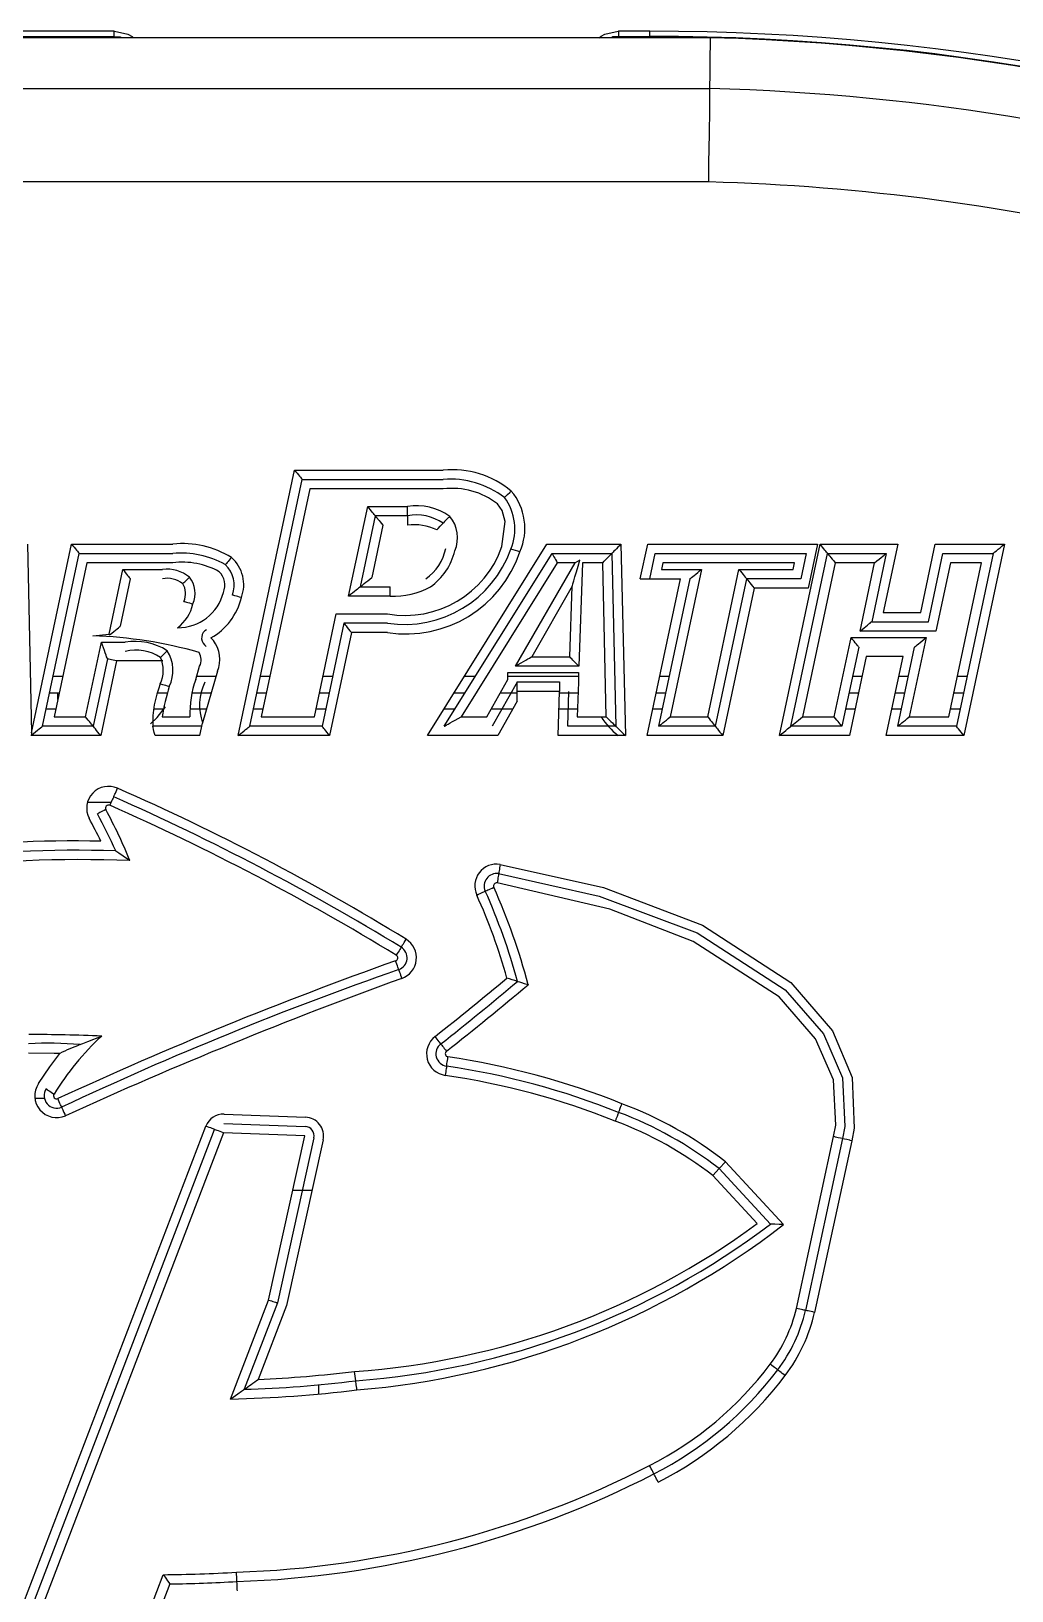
# Model space of a CAD drawing. Extents: x 0.3 to 16.8, y 0.3 to 10.8.
# Drawn here: x 2.973 to 3.288, y 8.661 to 9.162 of the extents above; entities that cross this region are included whole.
import ezdxf

# ---------------------------------------------------------------- set-up
doc = ezdxf.new("R2010")
doc.units = 0
doc.layers.get('0').update_dxf_attribs({"linetype": 'CONTINUOUS'})

msp = doc.modelspace()

# ---------------------------------------------------------------- linework, layer by layer
at = {"color": 7, "linetype": 'CONTINUOUS'}
for p, q in [((2.999801688, 9.1619946804), (2.33033954, 9.1619946804)), ((2.33033954, 9.1603363396), (2.999801688, 9.1603363396)), ((3.1912134651, 9.159901478), (2.3412134644, 9.159901478)), ((2.999801688, 9.1603363396), (2.999801688, 9.1619946804)), ((3.1616607298, 9.1619946804), (3.1616607298, 9.1603363396)), ((3.1716771041, 9.1619946804), (3.1616607298, 9.1619946804)), ((3.1616607298, 9.1603363396), (3.1716771041, 9.1603363396)), ((3.1716771041, 9.1603363396), (3.1716771041, 9.1619946804)), ((3.191107133, 9.151850011), (3.1912134651, 9.159901478)), ((2.3409977202, 9.1436094928), (3.1909977209, 9.1436094928)), ((3.1909977209, 9.1436094928), (3.1910048342, 9.1441423267)), ((3.0396302846, 8.9358713193), (3.0577108674, 9.0210949615)), ((3.0811723497, 9.0094271762), (3.0939315789, 9.0094271762)), ((3.0939315789, 9.0064271442), (3.0939315789, 9.0094271762)), ((2.9733226472, 8.9368026419), (2.9861657138, 8.9973466758)), ((3.1624439208, 8.9973466758), (3.163843618, 8.9358713193)), ((3.2132711803, 8.9358713193), (3.2263256462, 8.9973466758)), ((3.2855327922, 8.9973466758), (3.2724921862, 8.9358713193)), ((3.1057244327, 8.9388713513), (3.1403402261, 8.9943466438)), ((3.1595114647, 8.9943466438), (3.1607745068, 8.9388713513)), ((3.2169751309, 8.9388713513), (3.2287554814, 8.9943466438)), ((3.247551551, 8.9943466438), (3.2428869449, 8.9724115772)), ((2.9981678585, 8.9683913436), (3.0025567712, 8.9892429961)), ((3.1420043969, 8.9913466118), (3.1111325202, 8.9418713833)), ((3.1286002084, 8.9581815549), (3.1476947045, 8.9913466118)), ((3.1577054322, 8.9418713833), (3.1565789719, 8.9913466118)), ((3.1883264751, 8.9892429961), (3.1782718946, 8.9418713833)), ((3.190270226, 8.9418713833), (3.2002998002, 8.9892429961)), ((3.2311853167, 8.9913466118), (3.2206790814, 8.9418713833)), ((3.2391818577, 8.9694116918), (3.2438465004, 8.9913466118)), ((3.1468130647, 8.9838026056), (3.1337891418, 8.9611815869)), ((3.1745683107, 8.9388713513), (3.1846228913, 8.9862429641)), ((3.2027311387, 8.9862429641), (3.1927015646, 8.9388713513)), ((3.2051624773, 8.9832429321), (3.1951329032, 8.9358713193)), ((3.0884290758, 8.9805916694), (3.0750452371, 8.9805916694)), ((3.0759534233, 8.9689364973), (3.0689502442, 8.9358713193)), ((3.2309016666, 8.9418713833), (3.2362916044, 8.9673079295)), ((3.2603455032, 8.9673079295), (3.2549555288, 8.9418713833)), ((2.9906541937, 8.9418713833), (2.995731515, 8.9658572662)), ((3.2387225396, 8.9643078975), (3.2333325652, 8.9388713513)), ((3.2512532282, 8.9388713513), (3.2566432026, 8.9643078975)), ((2.9976594261, 8.9604786217), (2.9930856422, 8.9388713513)), ((3.0005943938, 8.9598573489), (2.9955170725, 8.9358713193)), ((3.1488727176, 8.9581815549), (3.1286002084, 8.9581815549)), ((3.1426872324, 8.9500778752), (3.1291601386, 8.9500778752)), ((2.9912611117, 8.9144843397), (2.9988673771, 8.9144843397)), ((2.9567141041, 8.6209497973), (3.0292590177, 8.8105129541)), ((2.9595953741, 8.6200850606), (3.0320608503, 8.8094406865)), ((3.034862683, 8.8083684189), (2.9624766625, 8.6192204706)), ((3.2187153108, 8.7519794036), (3.2306216099, 8.8071521263)), ((3.2335464394, 8.806483774), (3.2216480969, 8.7513465443)), ((3.2364714156, 8.805816155), (3.224580883, 8.7507136849)), ((3.1939146306, 8.7968531653), (3.1918772341, 8.7946376442)), ((3.1959540804, 8.7990664864), (3.1939146306, 8.7968531653)), ((3.1959540804, 8.7990664864), (3.2146003683, 8.7788911061)), ((3.2061358561, 8.7792096624), (3.1918772341, 8.7946376442)), ((3.037166753, 8.7228735932), (3.0493311642, 8.7546727592)), ((2.9769094491, 8.5654426785), (3.0155757074, 8.666512151)), ((3.0176468185, 8.6635298654), (2.978941694, 8.5623587542))]:
    msp.add_line(p, q, dxfattribs=at)
at = {"color": 8, "linetype": 'CONTINUOUS'}
for p, q in [((2.999801688, 9.1600452096), (2.999801688, 9.1603363396)), ((3.1616607298, 9.1603363396), (3.1616607298, 9.1601645949)), ((3.1716771041, 9.1603363396), (3.1716771041, 9.1601645949)), ((3.1905941356, 9.1136140127), (2.4238736962, 9.1136140127)), ((2.9817203352, 8.9474763319), (2.9817203352, 8.949484322))]:
    msp.add_line(p, q, dxfattribs=at)
at = {"color": 144, "linetype": 'CONTINUOUS'}
for p, q in [((3.0433335201, 8.9388713513), (3.0601411793, 9.0180949295)), ((3.0577108674, 9.0210949615), (3.1054368227, 9.0210949615)), ((3.0601411793, 9.0180949295), (3.1054368227, 9.0180949295)), ((3.0625714912, 9.0150948974), (3.0470367557, 8.9418713833)), ((3.1054368227, 9.0150948974), (3.0625714912, 9.0150948974)), ((3.0750452371, 8.9805916694), (3.0811723497, 9.0094271762)), ((3.0836018549, 9.0064271442), (3.0787496643, 8.9835917014)), ((3.0860313969, 9.0034271122), (3.0824540915, 8.9865917334)), ((3.0939315789, 9.0064271442), (3.0836018549, 9.0064271442)), ((3.0939315789, 9.0064271442), (3.0939315789, 9.0034271122)), ((2.9719578196, 8.9973466758), (2.9733226472, 8.9368026419)), ((2.9861657138, 8.9973466758), (3.0186597785, 8.9973466758)), ((3.1003163452, 8.9358713193), (3.1386760554, 8.9973466758)), ((3.1386760554, 8.9973466758), (3.1624439208, 8.9973466758)), ((3.1686497191, 8.9862429641), (3.1710143985, 8.9973466758)), ((3.1710143985, 8.9973466758), (3.2255460118, 8.9973466758)), ((3.2255460118, 8.9973466758), (3.2225424232, 8.9832429321)), ((3.2263256462, 8.9973466758), (3.2512566015, 8.9973466758)), ((3.2512566015, 8.9973466758), (3.2465919954, 8.9754116092)), ((3.2586508994, 8.9754116092), (3.2632904991, 8.9973466758)), ((3.2632904991, 8.9973466758), (3.2855327922, 8.9973466758)), ((2.9768282334, 8.9388713513), (2.9885960991, 8.9943466438)), ((2.9885960991, 8.9943466438), (3.0186597785, 8.9943466438)), ((3.1403402261, 8.9943466438), (3.1595114647, 8.9943466438)), ((3.1492344667, 8.9922368682), (3.1476947045, 8.9913466118)), ((3.171716997, 8.9862429641), (3.1734428037, 8.9943466438)), ((3.1734428037, 8.9943466438), (3.2218398247, 8.9943466438)), ((3.2218398247, 8.9943466438), (3.2201140546, 8.9862429641)), ((3.2287554814, 8.9943466438), (3.247551551, 8.9943466438)), ((3.2610827147, 8.9724115772), (3.2657223144, 8.9943466438)), ((3.2657223144, 8.9943466438), (3.281829685, 8.9943466438)), ((3.281829685, 8.9943466438), (3.2700618009, 8.9388713513)), ((2.991026466, 8.9913466118), (2.9805313773, 8.9418713833)), ((3.0186597785, 8.9913466118), (2.991026466, 8.9913466118)), ((3.0025567712, 8.9892429961), (3.0153707981, 8.9892429961)), ((3.1476947045, 8.9913466118), (3.1420043969, 8.9913466118)), ((3.1500925668, 8.9913466118), (3.1488727176, 8.9581815549)), ((3.1565789719, 8.9913466118), (3.1500925668, 8.9913466118)), ((3.1758711724, 8.9913466118), (3.1754231842, 8.9892429961)), ((3.1754231842, 8.9892429961), (3.1883264751, 8.9892429961)), ((3.2181336741, 8.9913466118), (3.1758711724, 8.9913466118)), ((3.2002998002, 8.9892429961), (3.2176856493, 8.9892429961)), ((3.2176856493, 8.9892429961), (3.2181336741, 8.9913466118)), ((3.2438465004, 8.9913466118), (3.2311853167, 8.9913466118)), ((3.2681541663, 8.9913466118), (3.2635145299, 8.9694116918)), ((3.2676314523, 8.9418713833), (3.2781265411, 8.9913466118)), ((3.2781265411, 8.9913466118), (3.2681541663, 8.9913466118)), ((3.0049910614, 8.9862429641), (3.0017771002, 8.9709735271)), ((3.0787496643, 8.9835917014), (3.0884290758, 8.9835917014)), ((3.0884290758, 8.9805916694), (3.0884290758, 8.9835917014)), ((3.1459810343, 8.9611815869), (3.1468130647, 8.9838026056)), ((3.1686497191, 8.9862429641), (3.1815560534, 8.9862429641)), ((3.1708647269, 8.9358713193), (3.1815560534, 8.9862429641)), ((3.2201140546, 8.9862429641), (3.2027311387, 8.9862429641)), ((3.2225424232, 8.9832429321), (3.2051624773, 8.9832429321)), ((3.0640879337, 8.9418713833), (3.0710911128, 8.9749364147)), ((3.073522268, 8.9719363827), (3.0665190889, 8.9388713513)), ((3.0710911128, 8.9749364147), (3.0875286629, 8.9749364147)), ((3.0875286629, 8.9719363827), (3.073522268, 8.9719363827)), ((3.2428869449, 8.9724115772), (3.2610827147, 8.9724115772)), ((3.2465919954, 8.9754116092), (3.2586508994, 8.9754116092)), ((2.9930023182, 8.9678919494), (2.9981678585, 8.9683913436)), ((3.0308742757, 8.9672316637), (3.0316595933, 8.96640022)), ((3.0875286629, 8.9689364973), (3.0759534233, 8.9689364973)), ((3.2362916044, 8.9673079295), (3.2603455032, 8.9673079295)), ((3.2635145299, 8.9694116918), (3.2391818577, 8.9694116918)), ((2.995731515, 8.9658572662), (3.0033528136, 8.9658572662)), ((3.028826081, 8.965039609), (3.02935215, 8.9644830154)), ((3.0153900662, 8.9598573489), (3.0005943938, 8.9598573489)), ((3.0259868488, 8.9538886712), (3.0272507342, 8.958175835)), ((3.1337891418, 8.9611815869), (3.1459810343, 8.9611815869)), ((3.2411534382, 8.9613080121), (3.2357635005, 8.9358713193)), ((3.252940902, 8.9613080121), (3.2411534382, 8.9613080121)), ((3.2475509276, 8.9358713193), (3.252940902, 8.9613080121)), ((2.9802346557, 8.9549296991), (2.9833014019, 8.9549296991)), ((3.0262937453, 8.9549296991), (3.032549318, 8.9549296991)), ((3.0330178576, 8.9565189608), (3.0281288724, 8.939935699)), ((3.0467403641, 8.9549296991), (3.049807147, 8.9549296991)), ((3.0668537051, 8.9549296991), (3.0699202496, 8.9549296991)), ((3.1122084545, 8.9549296991), (3.1157445836, 8.9549296991)), ((3.1193943781, 8.9418713833), (3.1261601066, 8.9538301518)), ((3.1291601386, 8.953040361), (3.1211439812, 8.9388713513)), ((3.1261601066, 8.9538301518), (3.1261601066, 8.9560777925)), ((3.1261601066, 8.9560777925), (3.1487802086, 8.9560777925)), ((3.1261601066, 8.9549296991), (3.1487802086, 8.9549296991)), ((3.1291601386, 8.9500778752), (3.1291601386, 8.9530779072)), ((3.1291601386, 8.9530779072), (3.1426872324, 8.9530779072)), ((3.1426872324, 8.9530779072), (3.1426872324, 8.9500778752)), ((3.1487802086, 8.9529940148), (3.1484366093, 8.9418713833)), ((3.1487802086, 8.9560777925), (3.1487802086, 8.9529940148)), ((3.1749098201, 8.9549296991), (3.177976658, 8.9549296991)), ((3.2367353026, 8.9549296991), (3.2398019205, 8.9549296991)), ((3.2515893477, 8.9549296991), (3.2546559656, 8.9549296991)), ((3.270401477, 8.9549296991), (3.2734682049, 8.9549296991)), ((2.9821463053, 8.949484322), (2.979079559, 8.949484322)), ((3.0169340817, 8.949484322), (3.0138308159, 8.949484322)), ((3.0279511145, 8.949484322), (3.0248734784, 8.949484322)), ((3.0309439782, 8.949484322), (3.0279649926, 8.949484322)), ((3.0486519037, 8.949484322), (3.0455851208, 8.949484322)), ((3.068766913, 8.949484322), (3.0657003684, 8.949484322)), ((3.1123468329, 8.949484322), (3.1088107037, 8.949484322)), ((3.1291601386, 8.946947898), (3.1228935477, 8.9358713193)), ((3.1291601386, 8.949484322), (3.1237014884, 8.949484322)), ((3.1291601386, 8.946947898), (3.1291601386, 8.9500778752)), ((3.1422483741, 8.9358713193), (3.1426872324, 8.9500778752)), ((3.1486717866, 8.949484322), (3.1426688992, 8.949484322)), ((3.1453424917, 8.9388713513), (3.1456858344, 8.9499851829)), ((3.1768209014, 8.949484322), (3.1737540635, 8.949484322)), ((3.2386480705, 8.949484322), (3.2355814526, 8.949484322)), ((3.2535021156, 8.949484322), (3.2504354976, 8.949484322)), ((3.2723131083, 8.949484322), (3.2692463803, 8.949484322)), ((2.9780189146, 8.9444843665), (2.9810856609, 8.9444843665)), ((2.9805313773, 8.9418713833), (2.9906541937, 8.9418713833)), ((3.0126244415, 8.9444843665), (3.0156852478, 8.9444843665)), ((3.0152043151, 8.9418713833), (3.0241402818, 8.9418713833)), ((3.024095879, 8.9444843665), (3.0294698853, 8.9444843665)), ((3.044524348, 8.9444843665), (3.0475911309, 8.9444843665)), ((3.0470367557, 8.9418713833), (3.0640879337, 8.9418713833)), ((3.064641374, 8.9444843665), (3.0677079185, 8.9444843665)), ((3.1056907731, 8.9444843665), (3.1092269022, 8.9444843665)), ((3.1111325202, 8.9418713833), (3.1193943781, 8.9418713833)), ((3.1208727244, 8.9444843665), (3.1277664181, 8.9444843665)), ((3.142514461, 8.9444843665), (3.1485173117, 8.9444843665)), ((3.1484366093, 8.9418713833), (3.1577054322, 8.9418713833)), ((3.1726928324, 8.9444843665), (3.1757596703, 8.9444843665)), ((3.1782718946, 8.9418713833), (3.190270226, 8.9418713833)), ((3.2206790814, 8.9418713833), (3.2309016666, 8.9418713833)), ((3.2345219448, 8.9444843665), (3.2375885627, 8.9444843665)), ((3.2493760266, 8.9444843665), (3.2524426078, 8.9444843665)), ((3.2549555288, 8.9418713833), (3.2676314523, 8.9418713833)), ((3.2681857359, 8.9444843665), (3.2712525005, 8.9444843665)), ((2.9930856422, 8.9388713513), (2.9768282334, 8.9388713513)), ((3.0279515178, 8.9388713513), (3.0122068497, 8.9388713513)), ((3.0272929921, 8.9358713193), (3.0281766302, 8.9398968328)), ((3.0665190889, 8.9388713513), (3.0433335201, 8.9388713513)), ((3.1607745068, 8.9388713513), (3.1453424917, 8.9388713513)), ((3.1927015646, 8.9388713513), (3.1745683107, 8.9388713513)), ((3.2333325652, 8.9388713513), (3.2169751309, 8.9388713513)), ((3.2700618009, 8.9388713513), (3.2512532282, 8.9388713513)), ((2.9733436386, 8.9358713193), (2.9731250895, 8.9358713193)), ((2.9733226472, 8.9368026419), (2.9732446031, 8.9359681182)), ((2.9955170725, 8.9358713193), (2.9733436386, 8.9358713193)), ((3.0272929921, 8.9358713193), (3.0129423379, 8.9358713193)), ((3.0689502442, 8.9358713193), (3.0396302846, 8.9358713193)), ((3.1228935477, 8.9358713193), (3.1003163452, 8.9358713193)), ((3.163843618, 8.9358713193), (3.1422483741, 8.9358713193)), ((3.1951329032, 8.9358713193), (3.1708647269, 8.9358713193)), ((3.2357635005, 8.9358713193), (3.2132711803, 8.9358713193)), ((3.2724921862, 8.9358713193), (3.2475509276, 8.9358713193)), ((2.9743967665, 8.8194844505), (2.9774284598, 8.8194844505)), ((3.0350886754, 8.8143642296), (3.0612020437, 8.813379961)), ((3.060976033, 8.8073842969), (3.034862683, 8.8083684189)), ((3.03497567, 8.8113663976), (3.0610890383, 8.810382129)), ((3.0493311642, 8.7546727592), (3.060976033, 8.8073842969)), ((3.0639054091, 8.8067370644), (3.0522125625, 8.7538084625)), ((3.0668347853, 8.8060899786), (3.0550939976, 8.7529443125)), ((3.2103846303, 8.7790324911), (3.1939146306, 8.7968531653)), ((3.0571260408, 8.7899568316), (3.0632706798, 8.7899568316)), ((3.0522125625, 8.7538084625), (3.0415827253, 8.7260208768)), ((3.0550939976, 8.7529443125), (3.0460085242, 8.7291938269)), ((3.0654299548, 8.7275307927), (3.0654299548, 8.7245194675))]:
    msp.add_line(p, q, dxfattribs=at)
at = {"color": 7, "linetype": 'CONTINUOUS'}
for points in [[(2.999801688, 9.1619946804), (2.9998989085, 9.1619962938), (3.0042166337, 9.1610626245)], [(3.0042166337, 9.1610626245), (3.0056168075, 9.1602490739), (3.0060178262, 9.159901478)], [(3.1572457842, 9.1610626245), (3.1615635276, 9.1619962938), (3.1616607298, 9.1619946804)], [(3.1910048342, 9.1441423267), (3.191055067, 9.1479226163), (3.1910666535, 9.1487952729), (3.19108286, 9.1500171388), (3.191107133, 9.151850011)], [(3.1905941356, 9.1136140127), (3.1906120287, 9.1149319441), (3.1906765613, 9.1196901958), (3.1908031699, 9.1290719141), (3.190905652, 9.1367105192), (3.1909728979, 9.1417455277), (3.1909977209, 9.1436094928)], [(3.1286002084, 8.9581815549), (3.1295012447, 8.9587025089), (3.1303749279, 8.9592076231), (3.1311946751, 8.9596814976), (3.1319355899, 8.960109906), (3.1325751592, 8.9604796484), (3.1330939499, 8.9607795782), (3.1334761954, 8.9610006023), (3.1337103094, 8.9611359741), (3.1337891418, 8.9611815869)], [(3.1236875185, 8.8945079838), (3.1235907196, 8.8939308571), (3.1234976607, 8.8933758769), (3.1234118984, 8.8928643095), (3.1233366959, 8.8924159546), (3.1232750233, 8.8920479722), (3.1232291538, 8.8917745887), (3.1232009575, 8.8916062173), (3.1231913876, 8.8915493113)], [(3.1236875185, 8.8945079838), (3.1568454988, 8.8870626831), (3.1885511292, 8.875046422), (3.2169728209, 8.8566506745), (3.2303225967, 8.8411112273), (3.236615624, 8.8261364403), (3.2372510133, 8.8098173222), (3.2364714156, 8.805816155)], [(3.1188933706, 8.8859386428), (3.1189457666, 8.8859626959), (3.1191010115, 8.8860336817), (3.1193530553, 8.886149107), (3.1196922913, 8.8863044252), (3.1201056666, 8.8864936231), (3.1205772311, 8.8867095139), (3.1210889452, 8.8869437379), (3.1216211191, 8.8871873484)], [(3.1231913876, 8.8915493113), (3.1231818544, 8.891492552), (3.123153658, 8.8913241806), (3.1231077885, 8.8910507971), (3.1230461159, 8.8906828147), (3.1229709135, 8.8902344598), (3.1228851511, 8.8897228924), (3.1227920922, 8.8891679122), (3.1226952933, 8.8885906388)], [(3.2306216099, 8.8071521263), (3.2313364183, 8.8108363504), (3.230639283, 8.8253322763), (3.2248544498, 8.8385359371), (3.2131729514, 8.8519999282), (3.18559649, 8.8698097491), (3.1588503356, 8.8801560829), (3.1226952933, 8.8885906388)], [(3.1231913876, 8.8915493113), (3.1231937342, 8.891549018), (3.1554249752, 8.8843119816), (3.1868942917, 8.8725145445), (3.2151747817, 8.854234369), (3.2273833939, 8.8401498384), (3.2335522694, 8.826049468), (3.2343050273, 8.8104036887), (3.2335464394, 8.806483774)], [(3.0919211322, 8.8679277442), (3.0919515651, 8.8679765836), (3.0920416908, 8.8681216353), (3.0921880257, 8.8683570326), (3.0923849968, 8.8686739756), (3.0926249774, 8.8690599978), (3.0928988009, 8.8695005794), (3.0931959074, 8.8699785605), (3.0935048572, 8.8704756081)], [(3.0911176648, 8.8607504004), (3.0911365112, 8.8606959877), (3.0911923172, 8.8605346563), (3.0912829929, 8.8602727126), (3.0914050181, 8.85992013), (3.0915536997, 8.8594905483), (3.0917233178, 8.859000394), (3.0919073456, 8.8584684401), (3.0920987801, 8.8579153665)], [(3.1292706507, 8.8569828706), (3.1294192223, 8.8569360845), (3.1298328542, 8.8568059927), (3.1304862466, 8.8566003684), (3.1314121793, 8.8563090917), (3.1326139887, 8.8559309894), (3.1326825913, 8.855909283)], [(3.104632182, 8.836898276), (3.1045971291, 8.8369440355), (3.1044932536, 8.8370794072), (3.1043246255, 8.8372995513), (3.1040976248, 8.8375955213), (3.103821088, 8.8379564638), (3.1035055383, 8.8383680057), (3.1031631856, 8.8388147472), (3.1028071197, 8.8392792351)], [(2.982339628, 8.8338325381), (2.9805540003, 8.8338637777), (2.9723413119, 8.8339086572)], [(3.1064810406, 8.829766545), (3.1064726441, 8.8297094924), (3.1064476743, 8.8295405343), (3.1064071581, 8.8292662708), (3.1063526354, 8.8288972617), (3.1062861962, 8.8284474403), (3.1062104071, 8.8279344062), (3.1061281647, 8.827377666), (3.106042659, 8.8267986327)], [(2.9829666941, 8.8165860573), (2.9829434661, 8.81663871), (2.9828746985, 8.8167950549), (2.9827629948, 8.8170487853), (2.9826126816, 8.8173902213), (2.9824295153, 8.8178063099), (2.9822205544, 8.8182809177), (2.9819938104, 8.8187960051), (2.9817579914, 8.8193317722)], [(3.1616874229, 8.81491129), (3.1617483622, 8.8150691015), (3.1619243235, 8.8155244962), (3.1621954337, 8.8162264348), (3.1625311865, 8.8170954247), (3.1625955357, 8.8172620362), (3.1627685637, 8.817709951)], [(3.1616874229, 8.81491129), (3.1616265202, 8.8147536251), (3.1614505956, 8.8142980837), (3.1611794854, 8.8135962918), (3.160843806, 8.8127271552), (3.1607763034, 8.8125524772), (3.160606502, 8.812112629)], [(3.2335464394, 8.806483774), (3.233381588, 8.8065214669), (3.2329055868, 8.8066302923), (3.232172152, 8.8067977837), (3.2312638558, 8.8070053146), (3.2310524382, 8.8070537141), (3.2306216099, 8.8071521263)], [(3.2364714156, 8.805816155), (3.236033474, 8.8059160339), (3.2358290964, 8.8059626734), (3.2349207635, 8.806169911), (3.234187292, 8.8063374024), (3.2337112908, 8.8064460811), (3.2335464394, 8.806483774)], [(3.2146003683, 8.7788911061), (3.2145316924, 8.7788934527), (3.2131931545, 8.7789383322), (3.2117694043, 8.7789859983), (3.2109320207, 8.779014158), (3.2105325786, 8.7790275045), (3.2103846303, 8.7790324911)], [(3.2216480969, 8.7513465443), (3.2215917409, 8.7513587175), (3.2214248728, 8.7513947971), (3.2211538359, 8.7514531697), (3.2207890801, 8.7515319288), (3.2203446486, 8.7516278477), (3.2198376278, 8.7517372598), (3.2192874508, 8.7518559117), (3.2187153108, 8.7519794036)], [(3.224580883, 8.7507136849), (3.2240087429, 8.7508371768), (3.223458566, 8.7509558288), (3.2229515451, 8.7510652409), (3.2225071136, 8.7511611598), (3.2221423945, 8.7512399188), (3.2218713576, 8.7512984382), (3.2217044529, 8.7513343711), (3.2216480969, 8.7513465443)], [(3.2127355232, 8.7322472449), (3.2126895437, 8.7322820045), (3.2125533286, 8.7323849633), (3.2123320845, 8.7325520147), (3.2120343913, 8.7327768521), (3.2116716155, 8.733050969), (3.2112577636, 8.733363512), (3.2108086754, 8.7337027481), (3.2103416575, 8.7340554774)], [(3.1730175853, 8.6988709905), (3.1729912956, 8.6989223232), (3.1729134165, 8.6990742681), (3.172786918, 8.6993209586), (3.1726166766, 8.6996528615), (3.1724092557, 8.7000573634), (3.1721726117, 8.7005189181), (3.1719158014, 8.701019779), (3.1716487611, 8.7015405863)]]:
    msp.add_lwpolyline(points, dxfattribs=at)
at = {"color": 8, "linetype": 'CONTINUOUS'}
for points in [[(2.999801688, 9.1603363396), (3.0017526071, 9.1601443552), (3.0019842278, 9.160095369)], [(3.1616607298, 9.1603363396), (3.1597098291, 9.1601443552), (3.1594781717, 9.160095369)]]:
    msp.add_lwpolyline(points, dxfattribs=at)
at = {"color": 144, "linetype": 'CONTINUOUS'}
for points in [[(3.1554337018, 9.159901478), (3.1560722811, 9.1604033655), (3.1572457842, 9.1610626245)], [(3.0577108674, 9.0210949615), (3.0581328958, 9.0205740075), (3.0585420911, 9.0200688933), (3.0589260233, 9.0195950188), (3.0592730326, 9.0191666104), (3.0595725958, 9.018796868), (3.059815583, 9.0184969381), (3.0599946243, 9.018275914), (3.0601042564, 9.0181405423), (3.0601411793, 9.0180949295)], [(3.1250457462, 9.0123298227), (3.1251691281, 9.0124455414), (3.125525304, 9.0127793509), (3.1260741976, 9.0132939982), (3.1267539164, 9.0139311109), (3.126935121, 9.0141010956), (3.1272346109, 9.0143818123)], [(3.0836018549, 9.0064271442), (3.0835649687, 9.006472757), (3.0834553366, 9.0066081288), (3.0832763687, 9.0068290063), (3.0830334548, 9.0071289361), (3.0827340016, 9.0074988252), (3.0823871023, 9.0079270869), (3.0820032801, 9.0084011081), (3.0815942315, 9.0089062223), (3.0811723497, 9.0094271762)], [(3.1242651585, 8.9965694981), (3.1252467872, 9.0046413515), (3.1243175179, 9.0080963383), (3.1228568081, 9.0102778331)], [(3.0836018549, 9.0064271442), (3.0836387778, 9.0063815314), (3.0837483732, 9.0062461597), (3.0839273778, 9.0060252822), (3.084170255, 9.0057252057), (3.0844697082, 9.0053554633), (3.0848166442, 9.0049272016), (3.0852004298, 9.0044531804), (3.0856095151, 9.0039480662), (3.0860313969, 9.0034271122)], [(3.1033489001, 9.0018971032), (3.1035883307, 9.0021499536), (3.1038021316, 9.0023758177), (3.1044426908, 9.0030523832), (3.1049599049, 9.0035987102), (3.1052955477, 9.0039531995), (3.1054118163, 9.0040761047)], [(3.1074737058, 9.0062555462), (3.1071546362, 9.0059182168), (3.1070209877, 9.0057768318), (3.1063807218, 9.0050999729), (3.1058636544, 9.0045534992), (3.1055280483, 9.0041988633), (3.1054118163, 9.0040761047)], [(2.9861657138, 8.9973466758), (2.9865877423, 8.9968257218), (2.9869969559, 8.9963206077), (2.9873809065, 8.9958465865), (2.9877279341, 8.9954183247), (2.9880274973, 8.9950484357), (2.9882704845, 8.9947485058), (2.9884495258, 8.9945276284), (2.9885591762, 8.9943922566), (2.9885960991, 8.9943466438)], [(3.1624439208, 8.9973466758), (3.1619347, 8.9968257218), (3.1614409524, 8.9963206077), (3.1609776744, 8.9958465865), (3.1605589459, 8.9954183247), (3.1601975268, 8.9950484357), (3.1599043068, 8.9947485058), (3.159688306, 8.9945276284), (3.1595560142, 8.9943922566), (3.1595114647, 8.9943466438)], [(3.2287554814, 8.9943466438), (3.2287185585, 8.9943922566), (3.2286089631, 8.9945276284), (3.2284299585, 8.9947485058), (3.228187008, 8.9950484357), (3.2278875181, 8.9954183247), (3.2275405821, 8.9958465865), (3.2271567232, 8.9963206077), (3.2267476013, 8.9968257218), (3.2263256462, 8.9973466758)], [(3.281829685, 8.9943466438), (3.2819008175, 8.9944042831), (3.2821115384, 8.9945750012), (3.2824537444, 8.994852198), (3.2829143091, 8.9952253136), (3.2834754493, 8.9956799751), (3.2841156786, 8.9961985824), (3.2848103572, 8.9967613359), (3.2855327922, 8.9973466758)], [(3.0374459848, 8.9930361923), (3.0370624376, 8.9925939974), (3.0366936485, 8.9921689623), (3.0363537524, 8.9917772201), (3.0360558392, 8.9914337308), (3.0358113487, 8.9911519874), (3.0356296674, 8.9909425498), (3.0355177987, 8.9908136313), (3.0354799408, 8.9907700718)], [(3.1403402261, 8.9943466438), (3.1403654892, 8.994301031), (3.1404405817, 8.9941656592), (3.1405631569, 8.9939447818), (3.1407295483, 8.9936447052), (3.1409346959, 8.9932749628), (3.1411722932, 8.9928467011), (3.1414351902, 8.9923726799), (3.1417153936, 8.9918675658), (3.1420043969, 8.9913466118)], [(3.1468130647, 8.9838026056), (3.1468695307, 8.98399943), (3.1470370588, 8.9845830099), (3.1473102223, 8.9855344256), (3.1476800014, 8.9868224374), (3.1481342961, 8.9884048058), (3.1486581834, 8.9902294647), (3.1492344667, 8.9922368682)], [(3.1565789719, 8.9913466118), (3.1570881927, 8.9918675658), (3.1575819403, 8.9923726799), (3.1580452183, 8.9928467011), (3.1584639468, 8.9932749628), (3.1588253659, 8.9936447052), (3.1591185859, 8.9939447818), (3.1593345867, 8.9941656592), (3.1594669152, 8.994301031), (3.1595114647, 8.9943466438)], [(3.2287554814, 8.9943466438), (3.2288021942, 8.9942890045), (3.2289404626, 8.9941182864), (3.2291650067, 8.9938410896), (3.2294671732, 8.9934679739), (3.2298353756, 8.9930133125), (3.2302554608, 8.9924947052), (3.2307112955, 8.9919319517), (3.2311853167, 8.9913466118)], [(3.2438465004, 8.9913466118), (3.2445693021, 8.9919319517), (3.2452643474, 8.9924947052), (3.2459049067, 8.9930133125), (3.2464663768, 8.9934679739), (3.2469271248, 8.9938410896), (3.2472695142, 8.9941182864), (3.2474803451, 8.9942890045), (3.247551551, 8.9943466438)], [(3.0025567712, 8.9892429961), (3.0029794779, 8.9887220421), (3.0033893515, 8.9882169279), (3.0037739254, 8.9877429067), (3.0041215031, 8.987314645), (3.004421543, 8.986944756), (3.0046649335, 8.9866448261), (3.0048442497, 8.986423802), (3.0049540835, 8.9862885769), (3.0049910614, 8.9862429641)], [(3.1846228913, 8.9862429641), (3.1846791373, 8.9862885769), (3.1848462253, 8.986423802), (3.1851190589, 8.9866448261), (3.1854893512, 8.986944756), (3.185945846, 8.987314645), (3.1864746832, 8.9877429067), (3.1870597664, 8.9882169279), (3.1876833492, 8.9887220421), (3.1883264751, 8.9892429961)], [(3.2002998002, 8.9892429961), (3.2007741147, 8.9886576562), (3.2012302427, 8.9880949027), (3.2016505846, 8.9875762953), (3.202019007, 8.9871216339), (3.2023213935, 8.9867485182), (3.2025460475, 8.9864713214), (3.2026844259, 8.9863006034), (3.2027311387, 8.9862429641)], [(3.0218362301, 8.9846422626), (3.0218779563, 8.9846820088), (3.0220015582, 8.9847997807), (3.0222022509, 8.9849910319), (3.0224723344, 8.9852484289), (3.0228014506, 8.9855619986), (3.0231769313, 8.9859198611), (3.0235843483, 8.9863080833), (3.024008045, 8.986711852)], [(3.0787496643, 8.9835917014), (3.0786933816, 8.9835460886), (3.0785262569, 8.9834108635), (3.07825335, 8.9831898393), (3.0778829843, 8.9828899095), (3.0774263796, 8.9825201671), (3.0768974324, 8.9820917587), (3.0763122025, 8.9816177375), (3.075688473, 8.9811126233), (3.0750452371, 8.9805916694)], [(3.0787496643, 8.9835917014), (3.078805947, 8.9836373142), (3.0789730717, 8.9837726859), (3.0792459419, 8.9839937101), (3.0796163443, 8.9842936399), (3.0800729124, 8.9846633823), (3.0806018962, 8.9850917907), (3.0811870895, 8.9855656652), (3.0818108189, 8.9860707794), (3.0824540915, 8.9865917334)], [(3.2027311387, 8.9862429641), (3.2027778515, 8.9861853247), (3.2029161933, 8.9860146067), (3.203140884, 8.9857374099), (3.2034432705, 8.9853642942), (3.2038116929, 8.9849096328), (3.2042320347, 8.9843910255), (3.2046881261, 8.983828272), (3.2051624773, 8.9832429321)], [(3.0221988959, 8.9789645682), (3.0222544636, 8.9789491683), (3.0224190034, 8.9789037022), (3.0226862086, 8.9788296364), (3.0230457945, 8.9787300509), (3.0234839561, 8.9786086123), (3.0239838453, 8.9784701605), (3.024526249, 8.9783199756), (3.0250903225, 8.9781637774)], [(3.0406235181, 8.9801505011), (3.0400616446, 8.9803144726), (3.0395213858, 8.9804719907), (3.0390234582, 8.9806171891), (3.0385870383, 8.9807444943), (3.0382288824, 8.9808489197), (3.0379627405, 8.9809266522), (3.0377988424, 8.9809744649), (3.0377434764, 8.9809905981)], [(3.073522268, 8.9719363827), (3.0735689808, 8.9718787433), (3.0737073226, 8.9717080253), (3.0739320133, 8.9714308285), (3.0742343631, 8.9710577128), (3.0746027489, 8.9706031981), (3.075023054, 8.9700844441), (3.0754791454, 8.9695216906), (3.0759534233, 8.9689364973)], [(3.2391818577, 8.9694116918), (3.2398252402, 8.9699326458), (3.2404490797, 8.97043776), (3.2410343829, 8.9709116345), (3.2415634401, 8.9713400429), (3.2420201182, 8.9717097853), (3.2423905573, 8.9720097152), (3.2426635008, 8.9722307393), (3.2428306255, 8.972366111), (3.2428869449, 8.9724115772)], [(2.9981678585, 8.9683913436), (2.998214773, 8.9683388376), (2.9983474681, 8.9681905593)], [(2.9983474681, 8.9681905593), (2.9990294052, 8.9687439262), (2.9996781411, 8.9692703068), (3.0002709609, 8.9697513679), (3.0007871483, 8.9701702431), (3.0012086634, 8.9705122658), (3.0015207298, 8.9707654095), (3.0017124393, 8.9709210211), (3.0017771002, 8.9709735271)], [(3.2387225396, 8.9643078975), (3.2386758268, 8.9643655368), (3.2385374851, 8.9645362548), (3.238312831, 8.9648135983), (3.2380105179, 8.9651865673), (3.2376421688, 8.9656412287), (3.2372219003, 8.9661598361), (3.2367658456, 8.9667227362), (3.2362916044, 8.9673079295)], [(3.2566432026, 8.9643078975), (3.2566994486, 8.9643535103), (3.2568664634, 8.964488882), (3.2571392235, 8.9647099062), (3.2575093693, 8.965009836), (3.2579657173, 8.9653795784), (3.2584943346, 8.9658079868), (3.2590792345, 8.9662818613), (3.2597025973, 8.9667869755), (3.2603455032, 8.9673079295)], [(2.9976594261, 8.9604786217), (2.9976301297, 8.9605603141), (2.9975431574, 8.960802898), (2.9974011307, 8.9611991867), (2.9972083763, 8.9617370072), (2.9969707424, 8.9623999328), (2.9966954705, 8.9631678706), (2.9963909024, 8.9640176475), (2.9960662961, 8.9649233037), (2.995731515, 8.9658572662)], [(3.0168436261, 8.9631136046), (3.0164318825, 8.9626976627), (3.0160359605, 8.9622977074), (3.0156710763, 8.9619291383), (3.015351255, 8.9616060353), (3.0150887797, 8.9613408651), (3.014893752, 8.961143894), (3.0147736517, 8.9610224554), (3.0147330072, 8.9609813892)], [(3.0005943938, 8.9598573489), (3.0000218138, 8.9599784942), (2.9994712335, 8.9600950928), (2.9989638093, 8.9602024516), (2.9985190478, 8.9602966105), (2.9981540537, 8.9603739029), (2.9978828335, 8.9604312489), (2.9977158188, 8.9604665952), (2.9976594261, 8.9604786217)], [(3.1488727176, 8.9581815549), (3.1483705734, 8.9587025089), (3.1478836823, 8.9592076231), (3.1474268576, 8.9596814976), (3.1470139591, 8.960109906), (3.1466575265, 8.9604796484), (3.1463684132, 8.9607795782), (3.146155419, 8.9610006023), (3.1460249605, 8.9611359741), (3.1459810343, 8.9611815869)], [(3.0175007952, 8.9516137508), (3.0169388667, 8.9517774289), (3.0163985346, 8.9519346537), (3.015900552, 8.9520797054), (3.0154640771, 8.9522068639), (3.0151058662, 8.9523111427), (3.0148397059, 8.9523887285), (3.0146757895, 8.9524363946), (3.0146204418, 8.9524525278)], [(2.9930856422, 8.9388713513), (2.993048701, 8.9389169641), (2.9929389956, 8.9390523359), (2.992759881, 8.93927336), (2.9925167838, 8.9395732899), (2.9922170923, 8.9399430323), (2.991869918, 8.940371294), (2.9914858024, 8.9408453152), (2.9910764055, 8.9413504293), (2.9906541937, 8.9418713833)], [(3.0114796664, 8.9396307825), (3.0136221117, 8.941700372), (3.0162944575, 8.9451109192)], [(3.1057244327, 8.9388713513), (3.1058066017, 8.9389169641), (3.1060505789, 8.9390523359), (3.1064489943, 8.93927336), (3.1069897114, 8.9395732899), (3.107656267, 8.9399430323), (3.1084284948, 8.940371294), (3.1092828549, 8.9408453152), (3.1101934244, 8.9413504293), (3.1111325202, 8.9418713833)], [(3.1577054322, 8.9418713833), (3.1582383761, 8.9413504293), (3.1587551134, 8.9408453152), (3.1592399878, 8.940371294), (3.1596782228, 8.9399430323), (3.1600565084, 8.9395732899), (3.1603633315, 8.93927336), (3.1605894522, 8.9390523359), (3.160727904, 8.9389169641), (3.1607745068, 8.9388713513)], [(3.1745683107, 8.9388713513), (3.1746245568, 8.9389169641), (3.1747916448, 8.9390523359), (3.1750644783, 8.93927336), (3.1754347707, 8.9395732899), (3.1758912655, 8.9399430323), (3.1764201027, 8.940371294), (3.1770051859, 8.9408453152), (3.1776287687, 8.9413504293), (3.1782718946, 8.9418713833)], [(3.190270226, 8.9418713833), (3.1906924378, 8.9413504293), (3.1911017797, 8.9408453152), (3.1914858953, 8.940371294), (3.1918330513, 8.9399430323), (3.1921327245, 8.9395732899), (3.1923758217, 8.93927336), (3.1925549363, 8.9390523359), (3.1926646417, 8.9389169641), (3.1927015646, 8.9388713513)], [(3.2169751309, 8.9388713513), (3.2170314135, 8.9389169641), (3.2171985016, 8.9390523359), (3.2174713718, 8.93927336), (3.2178417008, 8.9395732899), (3.2182982322, 8.9399430323), (3.2188271061, 8.940371294), (3.2194122627, 8.9408453152), (3.2200358822, 8.9413504293), (3.2206790814, 8.9418713833)], [(3.2333325652, 8.9388713513), (3.2332956423, 8.9389169641), (3.2331859736, 8.9390523359), (3.2330068957, 8.93927336), (3.2327638351, 8.9395732899), (3.2324642353, 8.9399430323), (3.2321171159, 8.940371294), (3.2317330737, 8.9408453152), (3.2313237684, 8.9413504293), (3.2309016666, 8.9418713833)], [(3.2512532282, 8.9388713513), (3.2513094742, 8.9389169641), (3.2514765256, 8.9390523359), (3.2517492491, 8.93927336), (3.2521194315, 8.9395732899), (3.2525757429, 8.9399430323), (3.2531043968, 8.940371294), (3.2536892967, 8.9408453152), (3.2543126595, 8.9413504293), (3.2549555288, 8.9418713833)], [(2.9732446031, 8.9359681182), (2.9739498233, 8.9365395249), (2.9746246288, 8.9370861453), (2.9752441417, 8.9375880328), (2.9757855188, 8.9380267077), (2.9762288136, 8.9383857436), (2.9765576732, 8.9386522338), (2.9767599608, 8.9388160586), (2.9768282334, 8.9388713513)], [(2.9955170725, 8.9358713193), (2.9950427213, 8.9364566592), (2.9945866116, 8.9370194127), (2.9941662331, 8.9375380201), (2.9937977924, 8.9379926815), (2.9934954058, 8.9383657972), (2.9932707151, 8.938642994), (2.993132355, 8.938813712), (2.9930856422, 8.9388713513)], [(3.0129423379, 8.9358713193), (3.0126933557, 8.9368869742), (3.01247246, 8.9377879372), (3.0123083785, 8.9384571694), (3.0122204345, 8.938815912), (3.0122068497, 8.9388713513)], [(3.0396302846, 8.9358713193), (3.0402733555, 8.9363922733), (3.0408968649, 8.9368973875), (3.0414819115, 8.9373714086), (3.0420106937, 8.9377996704), (3.0424671335, 8.9381695594), (3.0428373892, 8.9384694893), (3.043110186, 8.9386905134), (3.0432772741, 8.9388257385), (3.0433335201, 8.9388713513)], [(3.0689502442, 8.9358713193), (3.0685280691, 8.9363922733), (3.0681187271, 8.9368973875), (3.0677346482, 8.9373714086), (3.0673875289, 8.9377996704), (3.0670878557, 8.9381695594), (3.0668447952, 8.9384694893), (3.0666657172, 8.9386905134), (3.0665560118, 8.9388257385), (3.0665190889, 8.9388713513)], [(3.1607745068, 8.9388713513), (3.1608335027, 8.938813712), (3.1610081441, 8.938642994), (3.1612917574, 8.9383657972), (3.161673453, 8.9379926815), (3.1621385277, 8.9375380201), (3.1626691249, 8.9370194127), (3.1632448582, 8.9364566592), (3.163843618, 8.9358713193)], [(3.1927015646, 8.9388713513), (3.1927482774, 8.938813712), (3.1928866558, 8.938642994), (3.1931113099, 8.9383657972), (3.1934136964, 8.9379926815), (3.1937821188, 8.9375380201), (3.1942024606, 8.9370194127), (3.1946585887, 8.9364566592), (3.1951329032, 8.9358713193)], [(3.2132711803, 8.9358713193), (3.213993762, 8.9364566592), (3.2146886239, 8.9370194127), (3.2153289632, 8.9375380201), (3.2158902501, 8.9379926815), (3.2163508881, 8.9383657972), (3.2166931674, 8.938642994), (3.2169039617, 8.938813712), (3.2169751309, 8.9388713513)], [(3.2724921862, 8.9358713193), (3.2720180183, 8.9364566592), (3.2715621103, 8.9370194127), (3.2711419518, 8.9375380201), (3.2707736394, 8.9379926815), (3.2704713995, 8.9383657972), (3.2702468188, 8.938642994), (3.2701085137, 8.938813712), (3.2700618009, 8.9388713513)], [(2.9996596796, 8.9162180663), (2.999683641, 8.9162704257), (2.9997546085, 8.9164257439), (2.9998698322, 8.916677861), (3.0000249121, 8.9170172438), (3.0002138716, 8.9174306923), (3.0004294507, 8.9179025135), (3.000663363, 8.9184143743), (3.0009066436, 8.9189466215)], [(2.9971093041, 8.9121196604), (2.9965897068, 8.9118502368), (2.9960900925, 8.9115912265), (2.9956296562, 8.9113524559), (2.9952260525, 8.9111433116), (2.9948948463, 8.9109715669), (2.9946487242, 8.9108439684), (2.9944971643, 8.910765356), (2.9944459965, 8.9107388096)], [(2.9996596796, 8.9162180663), (2.9996357182, 8.9161657069), (2.9995647691, 8.9160103887), (2.9994495271, 8.9157582717), (2.9992944472, 8.9154188889), (2.9991054877, 8.9150054403), (2.9988899085, 8.9145336191), (2.9986559962, 8.9140217584), (2.9984127157, 8.9134895112)], [(3.0048356148, 8.8957275031), (3.0047764172, 8.8957684226), (3.0026965979, 8.897203246), (3.0013215588, 8.898151875), (3.0006722729, 8.8985997899), (3.0003847913, 8.8987982276), (3.0003013022, 8.8988557202)], [(3.1161656221, 8.8846899372), (3.1166977593, 8.8849335477), (3.1172094734, 8.8851677717), (3.1176810379, 8.8853836625), (3.1180944131, 8.8855728604), (3.1184336125, 8.8857281786), (3.118685693, 8.8858436039), (3.1188409378, 8.8859145897), (3.1188933706, 8.8859386428)], [(3.0919211322, 8.8679277442), (3.0918906992, 8.8678787581), (3.0918005735, 8.8677337064), (3.0916542386, 8.8674983092), (3.0914572675, 8.8671813662), (3.091217287, 8.8667953439), (3.0909434634, 8.8663547624), (3.0906463569, 8.8658769279), (3.0903374071, 8.8653797336)], [(3.0911176648, 8.8607504004), (3.0910987817, 8.8608049598), (3.0910429756, 8.8609662913), (3.0909523, 8.8612282349), (3.0908302748, 8.8615808175), (3.0906815931, 8.8620103992), (3.0905119751, 8.8625005536), (3.0903279472, 8.8630323607), (3.0901365128, 8.8635854344)], [(2.9888335864, 8.8366587721), (2.9889079638, 8.8366881051), (2.9891662959, 8.8367900372), (2.9898011535, 8.837040541), (2.9914131849, 8.8376767737), (2.9957584647, 8.8393917272), (2.9958332272, 8.8394213535)], [(3.104632182, 8.836898276), (3.1046672716, 8.8368525165), (3.1047711104, 8.8367169981), (3.1049397751, 8.8364970006), (3.1051667391, 8.836200884), (3.1054433126, 8.8358400882), (3.1057588256, 8.8354283996), (3.1061011783, 8.8349816581), (3.1064572442, 8.8345171702)], [(2.9755415232, 8.82414605), (2.9791840762, 8.8295157479), (2.982339628, 8.8338325381)], [(3.1064810406, 8.829766545), (3.1064894739, 8.829823451), (3.1065144436, 8.8299924091), (3.1065549231, 8.8302666726), (3.1066094458, 8.8306356817), (3.106675885, 8.8310855031), (3.1067516742, 8.8315985372), (3.1068339165, 8.8321552774), (3.1069194589, 8.8327343108)], [(2.9780330495, 8.8224749493), (2.9780809356, 8.8224428296), (2.9782227239, 8.8223477907), (2.9784529513, 8.8221933525), (2.9787628177, 8.8219855283), (2.97914037, 8.8217323845), (2.979571125, 8.8214434545), (2.9800385096, 8.8211300315), (2.980524594, 8.8208039952)], [(2.9829666941, 8.8165860573), (2.9829899222, 8.8165332579), (2.9830587081, 8.8163770597), (2.9831703935, 8.8161233293), (2.983320725, 8.8157817466), (2.9835038729, 8.8153656581), (2.9837128522, 8.8148910502), (2.9839395962, 8.8143759628), (2.9841753968, 8.8138401957)], [(3.0320608503, 8.8094406865), (3.032007006, 8.8094613663), (3.0318475628, 8.8095223789), (3.0315886441, 8.8096213778), (3.0312402048, 8.8097548429), (3.0308156281, 8.8099173477), (3.0303312303, 8.8101025855), (3.0298056197, 8.8103038099), (3.0292590177, 8.8105129541)], [(3.034862683, 8.8083684189), (3.0343160626, 8.8085777098), (3.0337904704, 8.8087787875), (3.0333060726, 8.808964172), (3.0328814775, 8.8091266768), (3.0325330382, 8.8092599953), (3.0322741195, 8.8093591408), (3.0321146764, 8.8094201534), (3.0320608503, 8.8094406865)], [(3.0493311642, 8.7546727592), (3.0498315117, 8.7545227209), (3.0503166611, 8.7543772293), (3.0507718725, 8.7542406842), (3.0511832861, 8.7541171923), (3.0515384537, 8.7540107135), (3.0518265403, 8.7539243278), (3.0520388012, 8.7538606752), (3.0521688014, 8.7538216624), (3.0522125625, 8.7538084625)], [(3.2151294255, 8.7304391591), (3.2146624076, 8.7307918884), (3.2142133194, 8.7311311245), (3.2137994309, 8.7314436675), (3.2134366917, 8.7317177844), (3.2131389618, 8.7319426218), (3.2129177544, 8.7321096732), (3.2127815393, 8.732212632), (3.2127355232, 8.7322472449)], [(3.0777132563, 8.7258068927), (3.0776421971, 8.7263878326), (3.0775738879, 8.7269463328), (3.0775108953, 8.7274612735), (3.0774557126, 8.727912415), (3.0774103931, 8.7282827441), (3.0773767335, 8.7285578875), (3.0773560171, 8.7287274322), (3.0773490138, 8.7287846316)], [(3.037166753, 8.7228735932), (3.0372250523, 8.7229150994), (3.0394895228, 8.7245290007), (3.0407009205, 8.7253924174), (3.0412751322, 8.7258016127), (3.0414990713, 8.7259611842), (3.0415827253, 8.7260208768)], [(3.1743864462, 8.6962015413), (3.1741193693, 8.6967223486), (3.1738625956, 8.6972230629), (3.1736259516, 8.6976846175), (3.1734185307, 8.6980891195), (3.1732482893, 8.698421169), (3.1731217908, 8.6986678595), (3.1730439117, 8.6988196577), (3.1730175853, 8.6988709905)], [(3.0155757074, 8.666512151), (3.0156163336, 8.6664536316), (3.0163711266, 8.6653668442), (3.0169256118, 8.6645684001), (3.0173132657, 8.6640101932), (3.0175584895, 8.6636571706), (3.0176468185, 8.6635298654)], [(3.0392066428, 8.6643302162), (3.0391989612, 8.6644991742), (3.0391767598, 8.6649869819), (3.0391425502, 8.6657384932), (3.0391002007, 8.6666692292), (3.0390888341, 8.6669191463), (3.039070281, 8.6673274615)], [(3.0393431695, 8.6613331175), (3.0393244514, 8.6617437794), (3.0393131766, 8.6619913499), (3.0392707904, 8.6629220858), (3.0392365441, 8.6636735971), (3.0392143427, 8.6641614048), (3.0392066428, 8.6643302162)]]:
    msp.add_lwpolyline(points, dxfattribs=at)
at = {"color": 7, "linetype": 'CONTINUOUS'}
for centre, radius, start, end in [((3.1716770867, 8.4182225432), 0.7437720885943836, 45.0000000027, 90.0000000027), ((3.1716770867, 8.4182225432), 0.7421138574262041, 45.0000000027, 90.0000000027), ((3.1716770867, 8.4182225432), 0.7419362604480461, 45.0000000027, 88.4911361881), ((3.1716770867, 8.4182225432), 0.7256441798878951, 56.1993090255, 88.4742908011), ((3.1716770867, 8.4182225432), 0.6956487490332034, 64.2954034638, 88.4417426935), ((3.1129305915, 9.0023895101), 0.018666019432084, 336.3449534593, 39.9760272413), ((3.0968903633, 8.9915638111), 0.0181067451696139, 54.2325199829, 99.4047559711), ((3.0298367758, 8.98432505), 0.0115663593335669, 338.8431945239, 48.8624162704), ((3.0174996429, 8.9815454818), 0.0083098942314528, 335.986671, 38.4426338472), ((3.0069860833, 8.9567814076), 0.0117159653096807, 333.8273055856, 32.7151894118), ((2.6975290541, 8.2266946001), 0.7558113672476288, 58.4052244579, 66.3346931057), ((2.8644150564, 8.8395583544), 0.1512379135650349, 21.8017349481, 28.6711984414), ((2.6773944592, 8.1882345686), 0.7931251179476532, 58.623938393, 66.1244698552), ((2.6774305368, 8.1883000774), 0.7960503873400435, 58.6218647531, 66.1223540695), ((3.1225299407, 8.8876044806), 0.0069999743989775, 80.4813933556, 204.6058008487), ((3.1225299407, 8.8876044806), 0.0009999743989782, 80.4813925853, 204.6519359963), ((2.935343918, 8.803715316), 0.2041243791974798, 14.8148825332, 24.1374676208), ((2.9325696552, 8.8028255921), 0.2040203235691553, 15.3937179508, 24.0401261899), ((3.0898094887, 8.8645304892), 0.0070000000000016, 289.0892247743, 58.1355686486), ((3.5220941648, 7.6508705019), 1.287348018468448, 109.6054208278, 114.8174242435), ((3.4641732049, 7.7926969384), 1.131330470641159, 109.2535656013, 115.1725448059), ((3.5845753143, 7.497857736), 1.446474989432804, 109.9053091471, 114.5242273825), ((2.3247765035, 9.8179816907), 1.250276024038569, 308.4833422039, 309.8454655445), ((2.5107677847, 9.5905670543), 0.9595267322049084, 308.2368623703, 310.1350615125), ((2.2253442001, 9.9414761303), 1.414820955455703, 308.5189565943, 309.8895493992), ((2.9713600748, 8.2267073222), 0.613202592415808, 87.7126958136, 89.9018307705), ((3.1070655952, 8.8337235439), 0.0069999999999999, 127.4704618444, 261.5969789894), ((3.0704500311, 8.5858538653), 0.2495595280286166, 68.28895105, 81.5969789895), ((3.0704500311, 8.5858538653), 0.2435595280286172, 68.274397478, 81.5969789895), ((3.0704500311, 8.5858538653), 0.2465595280286163, 68.2817855821, 81.5969789895), ((2.9813550964, 8.8202469754), 0.0010000000000008, 146.1511083793, 293.7595951823), ((3.1190784774, 8.7010844522), 0.1245404819086691, 51.8826694862, 69.4631108472), ((3.1190784774, 8.7010844522), 0.1185404819086692, 52.1115872816, 69.4926413353), ((3.1190784774, 8.7010844522), 0.121540481908669, 51.9950047224, 69.4775578174), ((3.0601333294, 8.9771295062), 0.2459451206230458, 273.9288177506, 306.4156444926), ((3.0591172886, 8.9782903865), 0.2501709766368896, 274.1792529128, 307.2040803603), ((3.0567946606, 8.9827852455), 0.2578283565829441, 274.653739872, 307.7384026238), ((3.1724496709, 8.7626756444), 0.0474859817594433, 322.9358687291, 346.9824422878), ((3.1724496709, 8.7626756444), 0.0534859817594433, 322.9358687291, 347.0766872112), ((3.0283060754, 9.1307513703), 0.4019475555115538, 272.5242193202, 276.9559997839), ((1.4287849725, 8.5286404173), 1.660668872778109, 6.9221281576, 7.0256307652), ((3.1199795762, 8.8023068538), 0.1132411610006886, 297.1470490907, 322.9358687291), ((3.1199795762, 8.8023068538), 0.1162411610006878, 297.1470490907, 322.9358687291), ((3.0293099266, 8.9791326799), 0.3119579397110815, 271.7929272332, 297.1470490907), ((3.0293099266, 8.9791326799), 0.3149579397110816, 271.8006647251, 297.1470490907)]:
    msp.add_arc(centre, radius, start, end, dxfattribs=at)
at = {"color": 144, "linetype": 'CONTINUOUS'}
for centre, radius, start, end in [((3.1083383833, 8.9917708151), 0.029467348267237, 50.1141717118, 95.6508988156), ((3.1077057657, 8.98958173), 0.0286033328056435, 52.683145186, 94.5497348449), ((3.1081279278, 8.9909202176), 0.0243240044437656, 52.7331110436, 96.3519666133), ((3.1113291452, 9.0021627679), 0.0170737853997862, 337.8841795867, 36.5466787121), ((3.0968154844, 8.9913045998), 0.015395072597309, 56.056021793, 100.7968041935), ((3.0960586838, 8.9867724366), 0.0167899611320548, 64.2655427562, 97.2783089421), ((3.0996707851, 8.9994481818), 0.0103549882388432, 335.5525837276, 41.1018463507), ((3.0218278534, 8.968061145), 0.0294563917165914, 57.9802223598, 96.1741812673), ((3.0212458776, 8.9651689126), 0.0292921133767345, 60.9262505651, 95.0650402847), ((3.0931833618, 9.0073426311), 0.032895873318654, 260.1018723751, 340.8833837565), ((3.0928510867, 9.007951937), 0.0364067074590531, 261.5936019795, 340.3926124729), ((3.0934079806, 9.0070780632), 0.0385920382895522, 261.2371322903, 341.6056857709), ((3.090962789, 8.9989670149), 0.0155382299971569, 304.7038836179, 348.9350467981), ((3.0899128992, 8.9996683001), 0.019706412357628, 305.4176244236, 346.7831683267), ((3.0055215274, 8.5704577362), 0.4423271329120911, 73.6513796254, 74.0399753533), ((3.0166466684, 8.9775943683), 0.0117182923288971, 51.0828970218, 96.2506709851), ((3.0217498384, 8.9673043315), 0.0242400436012999, 60.9163177317, 97.3238503783), ((3.0294026128, 8.9842020603), 0.00595178374289, 336.6661326427, 46.0610502293), ((3.0293745375, 8.9842052352), 0.0089651006693732, 338.9874557958, 47.0766817364), ((3.0168042227, 8.978175052), 0.0081942608973393, 52.1142275391, 100.0746022468), ((3.0166804449, 8.981462504), 0.0060574735090509, 335.6460369574, 31.6636304763), ((3.0892111219, 9.006350203), 0.0257704026137312, 268.2609966172, 298.0594856183), ((3.0203785943, 8.9854446442), 0.0149295264689119, 269.1366985146, 346.0465221732), ((3.0121483304, 8.9811013027), 0.0132708938472878, 307.1011548893, 347.2116053151), ((3.0210943508, 8.9847501275), 0.0200634868341474, 299.1730435756, 346.7468686109), ((2.988428177, 8.8272007761), 0.1407655107485763, 74.0777710499, 88.1378597087), ((3.0308742681, 8.967231659), 0.0030000000000005, 118.5446395522, 226.9428642201), ((3.0065700363, 8.9471370631), 0.0189946447356429, 57.2572732834, 99.7514965054), ((3.0068790796, 8.9487919937), 0.0145005358923615, 57.2053198446, 104.0744071737), ((3.0230760663, 8.9601791607), 0.0046307720778427, 334.364573769, 31.0213601749), ((3.0235023561, 8.9602451222), 0.0102190531792092, 338.6152577496, 37.0369693269), ((3.0049005011, 8.9568459868), 0.0106667581629977, 335.676807477, 22.8108814172), ((3.0447057513, 8.9401008323), 0.0325221498010634, 157.6791184919, 182.1665498538), ((3.0560591216, 8.9431172744), 0.0319431460205336, 160.2933056574, 182.2352968575), ((3.0448186662, 8.9456157119), 0.0175972424481349, 155.0440618083, 198.9648015174), ((3.0772506396, 8.9323876126), 0.0627669363709561, 162.1630079632, 171.3096107908), ((3.1775760038, 8.9559381286), 0.0256950906109619, 213.1921619889, 231.3484538142), ((2.997997069, 8.9125799768), 0.0070000000000005, 65.4395366671, 207.4058539613), ((2.997997069, 8.9125799768), 0.0010000000000006, 65.4395366671, 207.4058539613), ((2.6827232182, 8.7455572327), 0.3497834106586931, 26.5611800034, 27.9234749114), ((2.8601258968, 8.8371694352), 0.1531481049400667, 23.7526129764, 28.7102608183), ((2.9873116912, 8.4848951148), 0.4171510169231232, 88.8629556132, 96.8414283257), ((2.9872908096, 8.4873608852), 0.4117004641102763, 88.1890463656, 96.8782706108), ((2.9883579042, 8.4668580059), 0.4291859277334628, 87.7997056608, 96.6910606241), ((3.1225299407, 8.8876044806), 0.0039999743989772, 80.4813934767, 204.6115678296), ((2.9399598824, 8.8055364638), 0.1931676011698114, 15.7748494339, 24.1901225425), ((3.0898094887, 8.8645304892), 0.004000000000001, 289.0892247743, 58.1355686487), ((3.0898094887, 8.8645304892), 0.0010000000000006, 289.0892247743, 58.1355686491), ((2.8415759816, 7.9419212197), 0.9592215841788166, 72.5468930128, 72.7608053892), ((2.9790598741, 8.7351047838), 0.1020232227817901, 84.5026969909, 93.7562731297), ((3.0575111576, 8.7731023338), 0.0905669889087425, 132.9234006558, 148.2172217941), ((3.1070655952, 8.8337235439), 0.0040000000000007, 127.4704618443, 261.5969789894), ((3.0272686552, 8.7394710375), 0.1045117709804913, 111.5774307081, 115.4608599587), ((3.1070655952, 8.8337235439), 0.0010000000000006, 127.4704618443, 261.5969789895), ((2.9813550964, 8.8202469754), 0.0070000000000005, 146.1511083792, 293.7595951823), ((2.9813550964, 8.8202469754), 0.0040000000000005, 146.1511083792, 293.7595951823), ((3.0348626828, 8.8083684904), 0.006, 87.8414635441, 159.0583977909), ((3.0609760414, 8.8073842413), 0.006, 347.5424573341, 87.8414635441), ((3.0609760414, 8.8073842413), 0.003, 347.5424573341, 87.8414635441), ((3.1724496709, 8.7626756444), 0.0504859817594426, 322.9358687291, 347.0323646134), ((2.4800675059, 9.5139252148), 0.9675187788803677, 305.4763049422, 305.7987940257), ((3.0327397359, 9.0732708563), 0.3473625579781979, 271.4587660718, 277.3784623882), ((3.1199795762, 8.8023068538), 0.1192411610006886, 297.1470490907, 322.9358687291), ((3.0260452653, 9.1583044267), 0.4355728391583003, 271.4630929806, 276.8125106981), ((3.0126965827, 9.0884049547), 0.4219026276064491, 270.3909977426, 273.5839726645), ((3.0123610569, 9.0967066725), 0.4332090551797579, 270.6991066909, 273.5528457026)]:
    msp.add_arc(centre, radius, start, end, dxfattribs=at)

doc.saveas('drawing.dxf')
